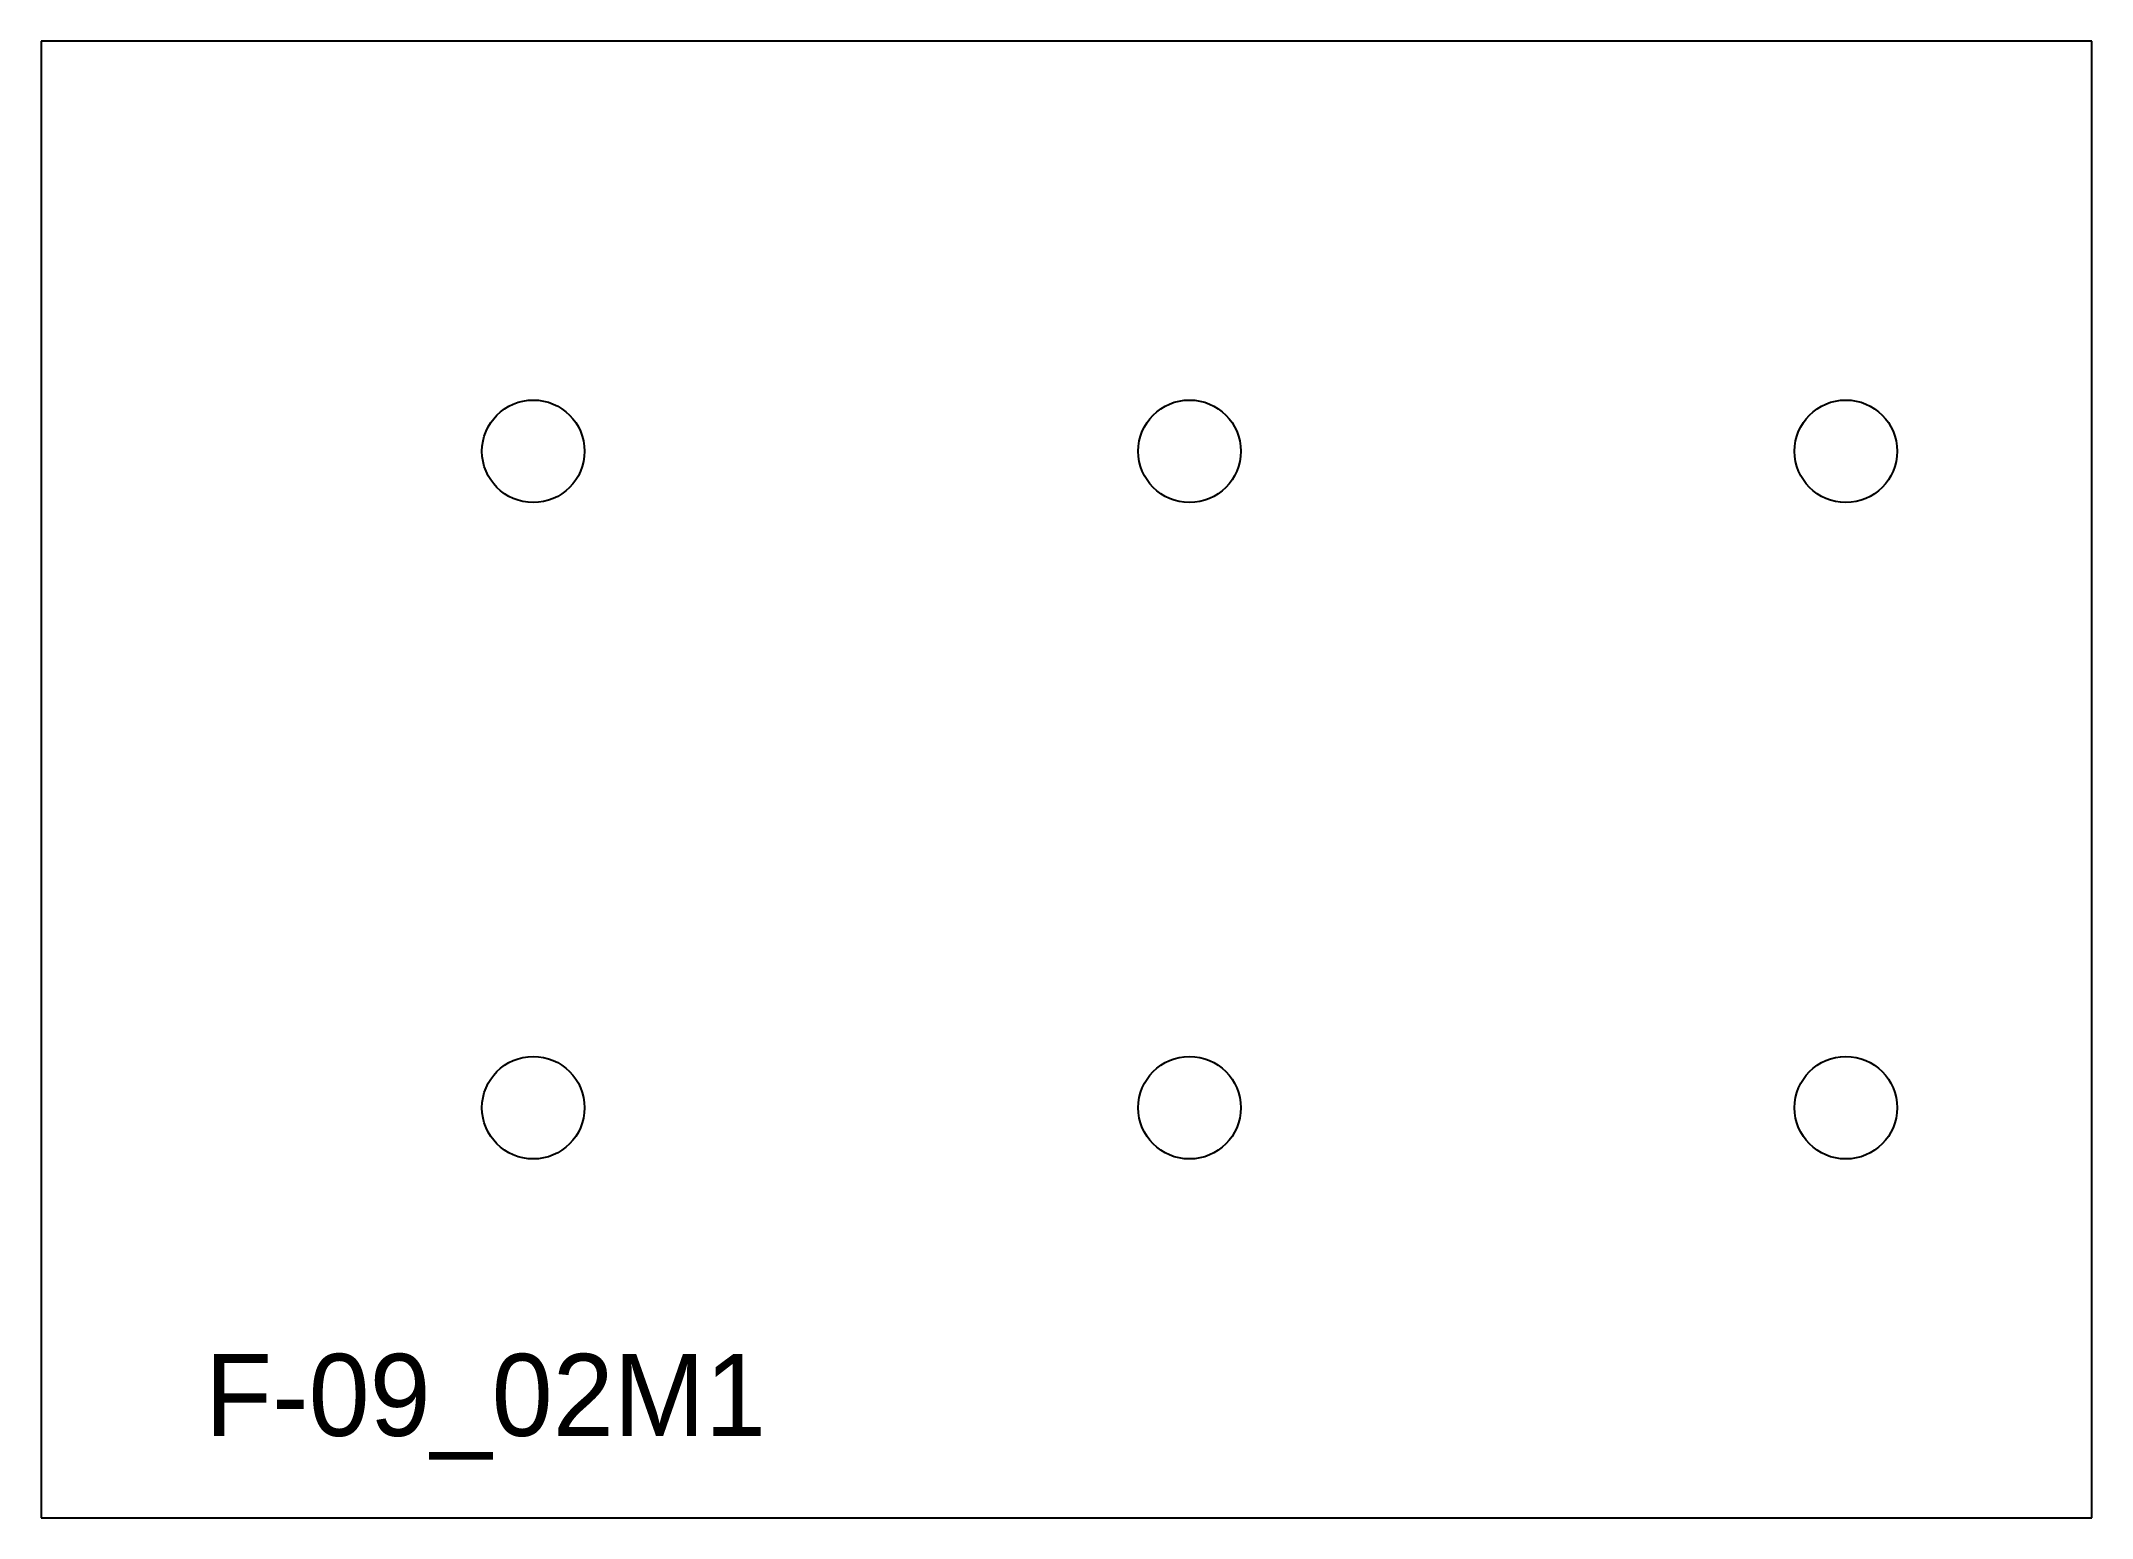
# Model space of a CAD drawing. Extents: x 0 to 25, y 0 to 18.
import ezdxf

# ---------------------------------------------------------------- set-up
doc = ezdxf.new("R2010")
doc.units = 0
doc.header["$MEASUREMENT"] = 0
doc.layers.add('BURN', color=1, linetype='CONTINUOUS')
doc.layers.add('SCRIBE', color=1, linetype='CONTINUOUS')

msp = doc.modelspace()

# ---------------------------------------------------------------- linework, layer by layer
at = {"layer": 'BURN'}
for p, q in [((25, 18), (0, 18)), ((0, 18), (0, 0)), ((25, 0), (25, 18)), ((0, 0), (25, 0))]:
    msp.add_line(p, q, dxfattribs=at)
for centre in [(6, 13), (14, 13), (22, 13), (6, 5), (14, 5), (22, 5)]:
    msp.add_circle(centre, 0.625, dxfattribs=at)

# ---------------------------------------------------------------- texts
at = {"layer": 'SCRIBE'}
msp.add_text('F-09_02M1', height=1, dxfattribs=at).set_placement((2, 1))

doc.saveas('drawing.dxf')
